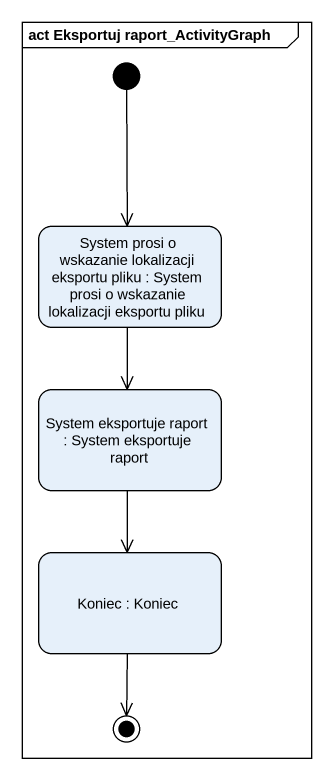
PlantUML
@startuml
mainframe act Eksportuj raport_ActivityGraph
hide empty description
state "System prosi o wskazanie lokalizacji eksportu pliku : System prosi o wskazanie lokalizacji eksportu pliku" as System_prosi_o_wskazanie
state "System eksportuje raport : System eksportuje raport" as System_eksportuje_raport
state "Koniec : Koniec" as Koniec
[*] --> System_prosi_o_wskazanie
System_prosi_o_wskazanie --> System_eksportuje_raport
System_eksportuje_raport --> Koniec
Koniec --> [*]
@enduml
